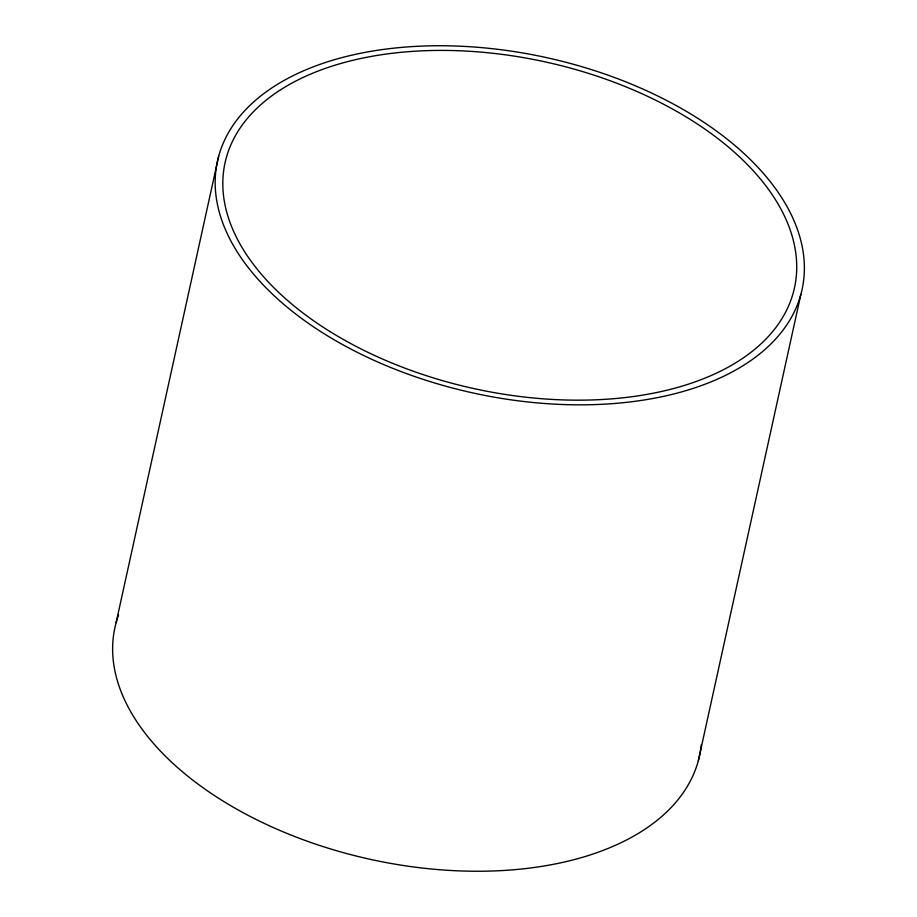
<?xml version="1.0" encoding="UTF-8"?>
<svg xmlns="http://www.w3.org/2000/svg" width="917" height="917" viewBox="0 0 917 917"><rect width="100%" height="100%" fill="white"/><g stroke="black" fill="none" stroke-linecap="round" stroke-linejoin="round"><path stroke-width="1.38" d="M116.115 622.654L218.67 156.245M698.33 760.755L800.885 294.346A299.263 171.651 12.4 0 0 403.4 47.237A299.263 171.651 12.4 0 0 325.042 334.292A299.263 171.651 12.4 0 0 800.885 294.346M701.31 744.696A299.263 171.651 12.4 0 1 368.932 859.034A299.263 171.651 12.4 0 1 118.602 614.848M329.845 331.461A291.491 167.192 12.4 0 0 793.32 292.546A291.491 167.192 12.4 0 0 406.162 51.856A291.491 167.192 12.4 0 0 329.845 331.461"/></g></svg>
